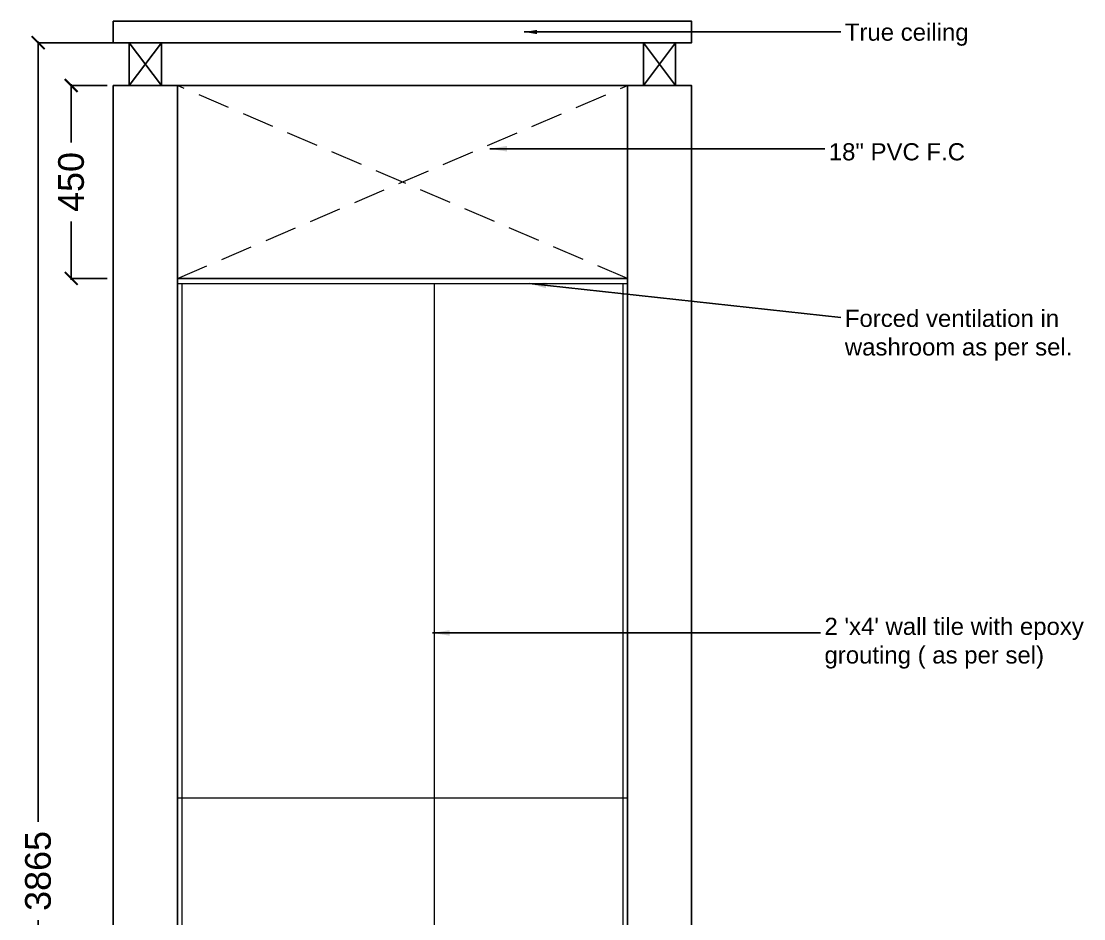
# Model space of a CAD drawing. Header units: millimetres. Extents: x 1464389 to 1998638, y -29162 to 256806.
# Drawn here: x 1956833 to 1959313, y 181124 to 183219 of the extents above; entities that cross this region are included whole.
import ezdxf

# ---------------------------------------------------------------- set-up
doc = ezdxf.new("R2010")
doc.units = ezdxf.units.MM
doc.header["$LTSCALE"] = 15
doc.header["$PDMODE"] = 35
doc.linetypes.add('DASHED2', pattern=[0.375, 0.25, -0.125])
doc.layers.get('0').update_dxf_attribs({"lineweight": 5})
doc.layers.add('dimension', color=1, linetype='Continuous', lineweight=25)
doc.layers.add('false ceiling', color=124, linetype='Continuous', lineweight=9)
doc.layers.add('Furnitures', color=7, linetype='Continuous', lineweight=25, true_color=0x753b00)
doc.layers.add('NEW WALL', color=5, linetype='Continuous')
doc.layers.add('Text', color=250, linetype='Continuous')
doc.styles.add('ARIAL', font='arial.ttf')
doc.dimstyles.new('SC-25', dxfattribs={"dimtxt": 60, "dimasz": 30, "dimexe": 0, "dimexo": 0, "dimgap": 25, "dimtad": 0, "dimdec": 0, "dimzin": 0, "dimdsep": 46, "dimtxsty": 'ARIAL', "dimblk": 'ARCHTICK', "dimcen": 0.09, "dimdle": 3, "dimclrd": 251, "dimclre": 251, "dimclrt": 1, "dimadec": 0, "dimazin": 0, "dimtfac": 1, "dimtdec": 0, "dimtofl": 0, "dimtmove": 0, "dimatfit": 2, "dimfxl": 100, "dimtolj": 1, "dimtzin": 0, "dimarcsym": 0})

# ---------------------------------------------------------------- blocks, each defined once
blk = doc.blocks.new('HINGE')
at = {"color": 159, "ltscale": 0.25, "true_color": 0x22346e}
for p, q in [((1597563.1, -297517.5), (1597638.1, -297617.5)), ((1597638.1, -297517.5), (1597563.1, -297617.5))]:
    blk.add_line(p, q, dxfattribs=at)
blk.add_lwpolyline([(1597638.1, -297517.5), (1597638.1, -297617.5), (1597563.1, -297617.5), (1597563.1, -297517.5), (1597638.1, -297517.5)], dxfattribs=at)
blk = doc.blocks.new('_ArchTick')
at = {"color": 0, "linetype": 'ByBlock', "const_width": 0.15}
blk.add_lwpolyline([(-0.5, -0.5), (0.5, 0.5)], dxfattribs=at)
blk = doc.blocks.new('*D2965')
at = {"layer": 'Defpoints', "color": 0, "ltscale": 0.25, "transparency": 16777216}
for p in [(1957047.4, 183168.5), (1956872.4, 179303.5), (1957047.4, 179303.5)]:
    blk.add_point(p, dxfattribs=at)
at = {"layer": 'dimension', "color": 251, "lineweight": -2, "ltscale": 0.25, "transparency": 16777216}
for p, q in [((1956872.4, 183171.5), (1956872.4, 181350.8)), ((1957047.4, 183168.5), (1956872.4, 183168.5)), ((1956872.4, 179300.5), (1956872.4, 181121.2)), ((1957047.4, 179303.5), (1956872.4, 179303.5))]:
    blk.add_line(p, q, dxfattribs=at)
at = {"layer": 'dimension', "color": 251, "lineweight": -2, "ltscale": 0.25, "transparency": 16777216, "xscale": 30, "yscale": 30, "zscale": 30}
for p, rotation in [((1956872.4, 183168.5), 90), ((1956872.4, 179303.5), 270)]:
    blk.add_blockref('_ArchTick', p, dxfattribs=dict(at, rotation=rotation))
at = {"layer": 'dimension', "color": 1, "ltscale": 0.25, "transparency": 16777216, "insert": (1956872.4, 181236), "char_height": 60, "attachment_point": 5, "rotation": 90, "style": 'ARIAL'}
blk.add_mtext('\\A1;3865', dxfattribs=at)
blk = doc.blocks.new('*D2966')
at = {"layer": 'Defpoints', "color": 0, "ltscale": 0.25, "transparency": 16777216}
for p in [(1956949.6, 183068.5), (1957033.5, 183068.5), (1957033.5, 182618.5)]:
    blk.add_point(p, dxfattribs=at)
at = {"layer": 'dimension', "color": 251, "lineweight": -2, "ltscale": 0.25, "transparency": 16777216}
for p, q in [((1956949.6, 183071.5), (1956949.6, 182935.9)), ((1957033.5, 183068.5), (1956949.6, 183068.5)), ((1956949.6, 182615.5), (1956949.6, 182751.2)), ((1957033.5, 182618.5), (1956949.6, 182618.5))]:
    blk.add_line(p, q, dxfattribs=at)
at = {"layer": 'dimension', "color": 251, "lineweight": -2, "ltscale": 0.25, "transparency": 16777216, "xscale": 30, "yscale": 30, "zscale": 30}
for p, rotation in [((1956949.6, 183068.5), 90), ((1956949.6, 182618.5), 270)]:
    blk.add_blockref('_ArchTick', p, dxfattribs=dict(at, rotation=rotation))
at = {"layer": 'dimension', "color": 1, "ltscale": 0.25, "transparency": 16777216, "insert": (1956949.6, 182843.5), "char_height": 60, "attachment_point": 5, "rotation": 90, "style": 'ARIAL'}
blk.add_mtext('\\A1;450', dxfattribs=at)

msp = doc.modelspace()

# ---------------------------------------------------------------- linework, layer by layer
at = {"linetype": 'DASHED2', "ltscale": 20}
for p, q in [((1957197.5, 182618.5), (1958247.5, 183068.5)), ((1958247.5, 182618.5), (1957197.5, 183068.5))]:
    msp.add_line(p, q, dxfattribs=at)
at = {"color": 4, "ltscale": 0.25}
for p, q in [((1957797.5, 180533.5), (1957797.5, 182606.5)), ((1957197.5, 181406.5), (1958247.5, 181406.5))]:
    msp.add_line(p, q, dxfattribs=at)
for points in [[(1957197.5, 182606.5), (1957207.5, 182606.5), (1957207.5, 179313.5), (1957197.5, 179313.5)], [(1958237.5, 182606.5), (1958247.5, 182606.5), (1958247.5, 179313.5), (1958237.5, 179313.5)]]:
    msp.add_lwpolyline(points, close=True, dxfattribs=at)
at = {"layer": 'false ceiling', "linetype": 'Continuous', "ltscale": 0.25}
msp.add_line((1957197.5, 182606.5), (1958247.5, 182606.5), dxfattribs=at)
at = {"layer": 'Furnitures', "ltscale": 0.25}
msp.add_lwpolyline([(1957047.4, 183218.5), (1958397.5, 183218.5), (1958397.5, 183168.5), (1957047.4, 183168.5)], close=True, dxfattribs=at)
at = {"layer": 'NEW WALL', "color": 5}
for points in [[(1957047.4, 183068.5), (1957197.5, 183068.5), (1957197.5, 179303.5), (1957047.4, 179303.5)], [(1957197.5, 183068.5), (1958247.5, 183068.5), (1958247.5, 182618.5), (1957197.5, 182618.5)], [(1958247.5, 179303.5), (1958397.5, 179303.5), (1958397.5, 183068.5), (1958247.5, 183068.5)]]:
    msp.add_lwpolyline(points, close=True, dxfattribs=at)

# ---------------------------------------------------------------- block references
at = {"layer": 'Furnitures'}
for p in [(359521.9, 480686), (360721.9, 480686)]:
    msp.add_blockref('HINGE', p, dxfattribs=at)

# ---------------------------------------------------------------- texts
at = {"layer": 'Text', "color": 9, "ltscale": 0.25, "true_color": 0xc7c8ca, "char_height": 40, "attachment_point": 7, "style": 'ARIAL'}
for s, insert in [('True ceiling', (1958755, 183161.1)), ('18" PVC F.C', (1958717.5, 182893.4)), ('Forced ventilation in washroom as per sel.', (1958755, 182426.6)), ("2 'x4' wall tile with epoxy grouting ( as per sel)", (1958707.5, 181707.9))]:
    msp.add_mtext_dynamic_manual_height_columns(s, width=713.093, gutter_width=250, heights=[0], dxfattribs=dict(at, insert=insert))

# ---------------------------------------------------------------- dimensions: what is measured, and where the dimension line sits
at = {"layer": 'dimension', "ltscale": 0.25}
for base, p1, p2, picture, middle in [((1956872.4, 179303.5), (1957047.4, 183168.5), (1957047.4, 179303.5), '*D2965', (1956872.4, 181236)), ((1956949.6, 183068.5), (1957033.5, 182618.5), (1957033.5, 183068.5), '*D2966', (1956949.6, 182843.5))]:
    dim = msp.add_linear_dim(base=base, p1=p1, p2=p2, angle=90, dimstyle='SC-25', override={"dimfxl": 15}, dxfattribs=at)
    dim.commit()
    dim.dimension.update_dxf_attribs({"geometry": picture, "text_midpoint": middle})

# ---------------------------------------------------------------- leaders
at = {"ltscale": 0.25}
for points, override in [([(1958006.8, 183193.5), (1958745.9, 183193.5)], {"dimgap": 25, "dimtad": 0, "dimfxl": 15}), ([(1957926.3, 182921.1), (1958708.4, 182921.1)], {"dimasz": 40, "dimgap": 25, "dimtad": 0, "dimfxl": 15}), ([(1958018.5, 182606.5), (1958745.9, 182527.5)], {"dimasz": 40, "dimgap": 25, "dimtad": 0, "dimfxl": 15}), ([(1957793.1, 181791.3), (1958698.4, 181791.3)], {"dimasz": 40, "dimfxl": 15})]:
    msp.add_leader(points, dimstyle='SC-25', override=override, dxfattribs=at)

doc.saveas('drawing.dxf')
